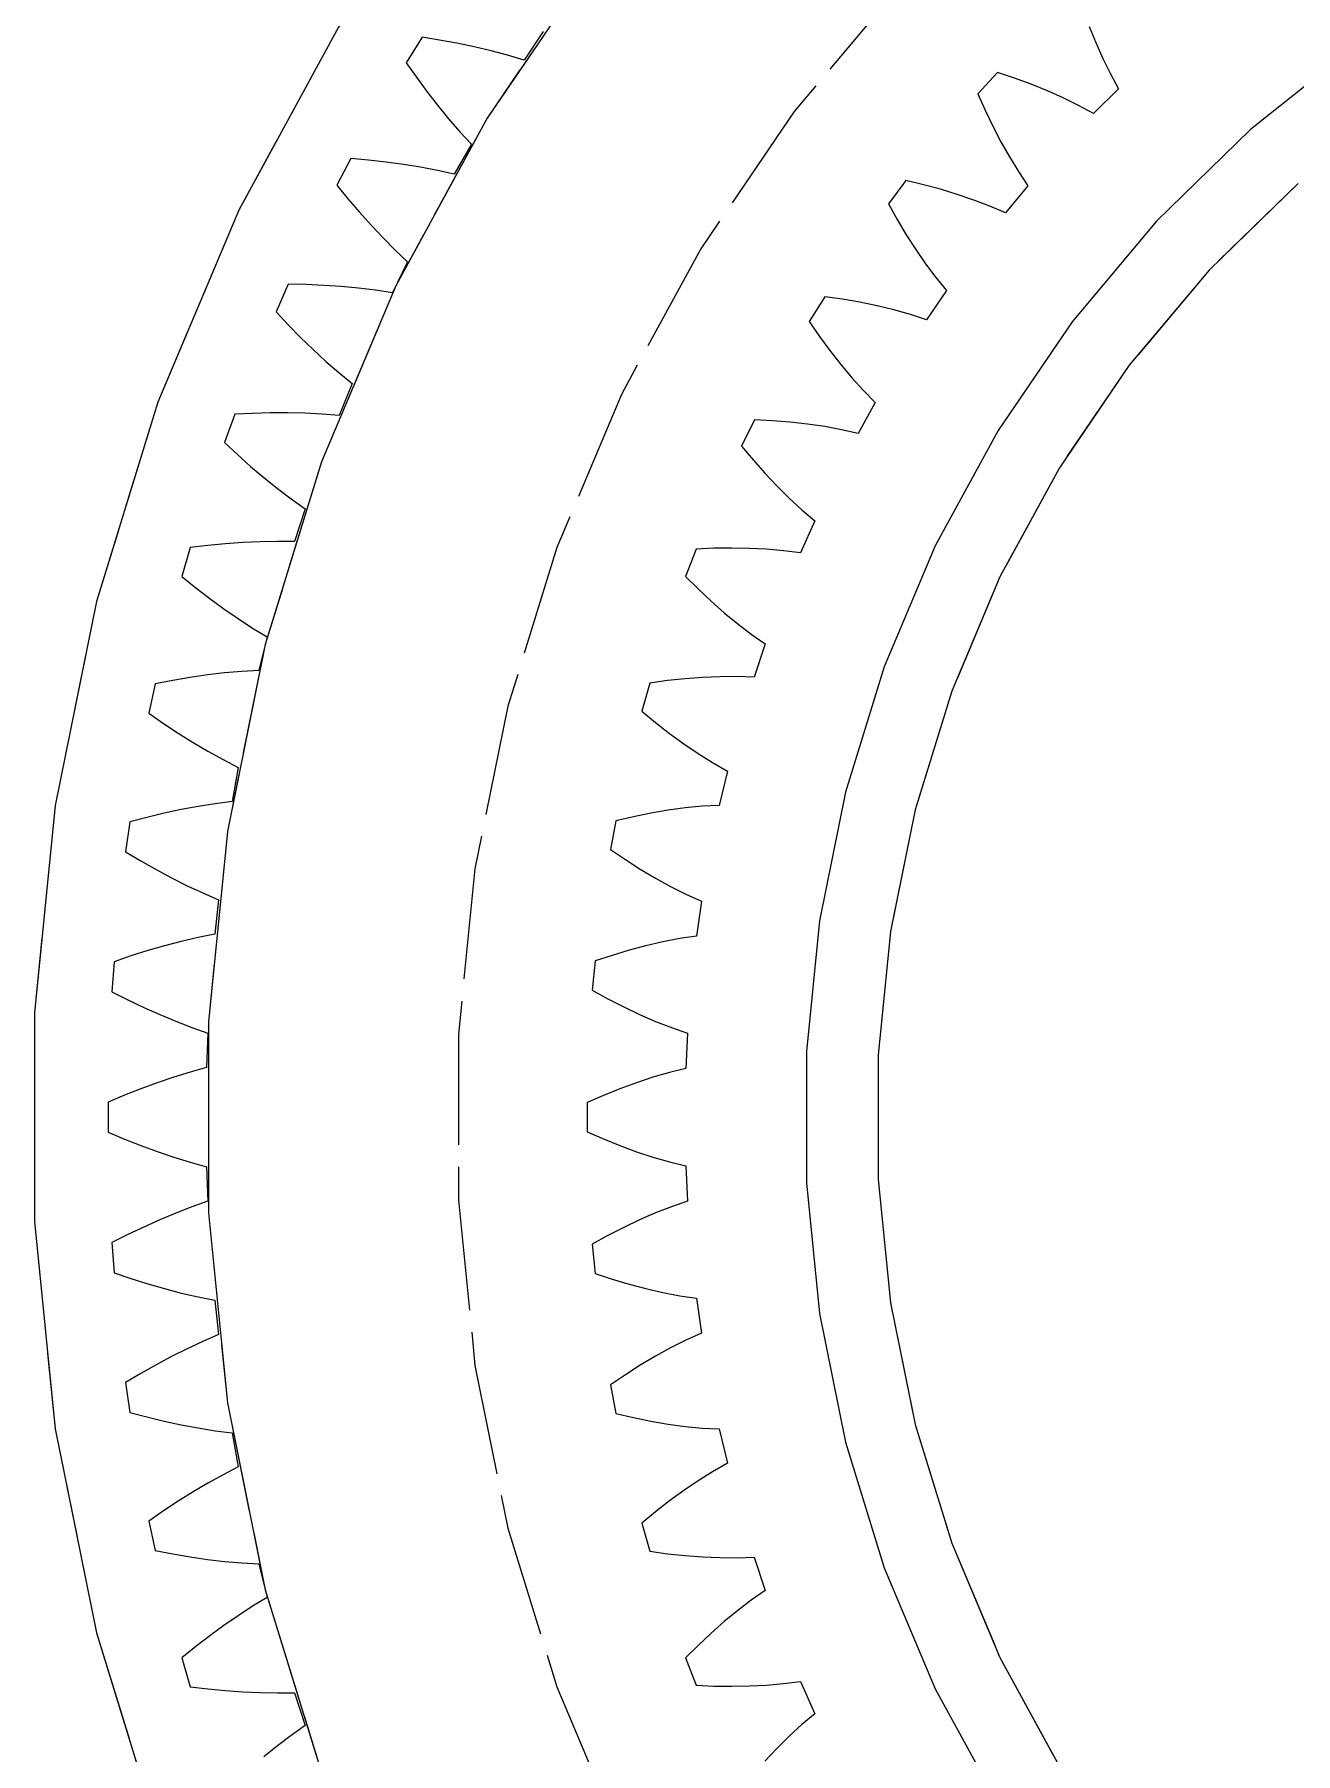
# Model space of a CAD drawing. Header units: millimetres. Extents: x -31 to 149, y -20 to 140.
# Drawn here: x -23.97 to -9.49, y 107.48 to 127.23 of the extents above; entities that cross this region are included whole.
import ezdxf

# ---------------------------------------------------------------- set-up
doc = ezdxf.new("R2010")
doc.units = ezdxf.units.MM
doc.linetypes.add('DASHED', pattern=[1.524, 1.27, -0.254])
doc.layers.add('HIDDEN', color=8, linetype='DASHED')
doc.layers.add('VISIBLE', color=7, linetype='CONTINUOUS')

msp = doc.modelspace()

# ---------------------------------------------------------------- linework, layer by layer
at = {"layer": 'HIDDEN'}
for points in [[(8.76818, 137.13351), (6.50017, 137.89552), (4.16756, 138.42793), (1.79352, 138.72543), (-0.59834, 138.78508), (-2.98425, 138.60628), (-5.3405, 138.19081), (-7.64368, 137.5428), (-9.87089, 136.66868), (-12, 135.57715), (-14.00985, 134.27905), (-15.88046, 132.78729), (-17.59324, 131.11669), (-19.13118, 129.28385), (-20.47898, 127.30699), (-21.62325, 125.20575), (-22.55262, 123.00102), (-23.25785, 120.71472), (-23.73194, 118.36955), (-23.97017, 115.98884), (-23.97017, 113.59624), (-23.73194, 111.21553), (-23.25785, 108.87036), (-22.55262, 106.58406)], [(8.76818, 137.13351), (6.50017, 137.89552), (4.16756, 138.42793), (1.79352, 138.72543), (-0.59834, 138.78508), (-2.98425, 138.60628), (-5.3405, 138.19081), (-7.64368, 137.5428), (-9.87089, 136.66868), (-12, 135.57715), (-14.00985, 134.27905), (-15.88046, 132.78729), (-17.59324, 131.11669), (-19.13118, 129.28385), (-20.47898, 127.30699), (-21.62325, 125.20575), (-22.55262, 123.00102), (-23.25785, 120.71472), (-23.73194, 118.36955), (-23.97017, 115.98884), (-23.97017, 113.59624), (-23.73194, 111.21553), (-23.25785, 108.87036), (-22.55262, 106.58406)], [(8.76818, 137.13351), (6.50017, 137.89552), (4.16756, 138.42793), (1.79352, 138.72543), (-0.59834, 138.78508), (-2.98425, 138.60628), (-5.3405, 138.19081), (-7.64368, 137.5428), (-9.87089, 136.66868), (-12, 135.57715), (-14.00985, 134.27905), (-15.88046, 132.78729), (-17.59324, 131.11669), (-19.13118, 129.28385), (-20.47898, 127.30699), (-21.62325, 125.20575), (-22.55262, 123.00102), (-23.25785, 120.71472), (-23.73194, 118.36955), (-23.97017, 115.98884), (-23.97017, 113.59624), (-23.73194, 111.21553), (-23.25785, 108.87036), (-22.55262, 106.58406)], [(8.0375, 135.27176), (5.95849, 135.97027), (3.82026, 136.45831), (1.64406, 136.73102), (-0.54848, 136.7857), (-2.73556, 136.6218), (-4.89546, 136.24095), (-7.00671, 135.64694), (-9.04832, 134.84567), (-11, 133.8451), (-12.84236, 132.65518), (-14.55709, 131.28773), (-16.12714, 129.75634), (-17.53692, 128.07624), (-18.7724, 126.26411), (-19.82132, 124.33798), (-20.67324, 122.31698), (-21.3197, 120.2212), (-21.75428, 118.07147), (-21.97265, 115.88915), (-21.97265, 113.69593), (-21.75428, 111.51361), (-21.3197, 109.36388), (-20.67324, 107.2681)], [(8.0375, 135.27176), (5.95849, 135.97027), (3.82026, 136.45831), (1.64406, 136.73102), (-0.54848, 136.7857), (-2.73556, 136.6218), (-4.89546, 136.24095), (-7.00671, 135.64694), (-9.04832, 134.84567), (-11, 133.8451), (-12.84236, 132.65518), (-14.55709, 131.28773), (-16.12714, 129.75634), (-17.53692, 128.07624), (-18.7724, 126.26411), (-19.82132, 124.33798), (-20.67324, 122.31698), (-21.3197, 120.2212), (-21.75428, 118.07147), (-21.97265, 115.88915), (-21.97265, 113.69593), (-21.75428, 111.51361), (-21.3197, 109.36388), (-20.67324, 107.2681)], [(8.0375, 135.27176), (5.95849, 135.97027), (3.82026, 136.45831), (1.64406, 136.73102), (-0.54848, 136.7857), (-2.73556, 136.6218), (-4.89546, 136.24095), (-7.00671, 135.64694), (-9.04832, 134.84567), (-11, 133.8451), (-12.84236, 132.65518), (-14.55709, 131.28773), (-16.12714, 129.75634), (-17.53692, 128.07624), (-18.7724, 126.26411), (-19.82132, 124.33798), (-20.67324, 122.31698), (-21.3197, 120.2212), (-21.75428, 118.07147), (-21.97265, 115.88915), (-21.97265, 113.69593), (-21.75428, 111.51361), (-21.3197, 109.36388), (-20.67324, 107.2681)], [(-7.86587, 132.22509), (-9.5625, 131.35528), (-11.1641, 130.32085), (-12.65474, 129.13211), (-14.01962, 127.80084), (-15.24516, 126.3403), (-16.31919, 124.76499), (-17.23103, 123.09057), (-17.97162, 121.33368), (-18.5336, 119.51178), (-18.91139, 117.64297), (-19.10123, 115.74584), (-19.10123, 113.83924), (-18.91139, 111.94211), (-18.5336, 110.07331), (-17.97162, 108.25141), (-17.23103, 106.49451)], [(-7.86587, 132.22509), (-9.5625, 131.35528), (-11.1641, 130.32085), (-12.65474, 129.13211), (-14.01962, 127.80084), (-15.24516, 126.3403), (-16.31919, 124.76499), (-17.23103, 123.09057), (-17.97162, 121.33368), (-18.5336, 119.51178), (-18.91139, 117.64297), (-19.10123, 115.74584), (-19.10123, 113.83924), (-18.91139, 111.94211), (-18.5336, 110.07331), (-17.97162, 108.25141), (-17.23103, 106.49451)], [(-19.51886, 127.19334), (-19.70227, 126.89982)], [(-19.51886, 127.19334), (-19.70227, 126.89982)], [(-19.31723, 127.16079), (-19.51886, 127.19334)], [(-19.31723, 127.16079), (-19.51886, 127.19334)], [(-19.11803, 127.12394), (-19.31723, 127.16079)], [(-19.11803, 127.12394), (-19.31723, 127.16079)], [(-18.12744, 127.25832), (-18.34873, 126.93025)], [(-18.12744, 127.25832), (-18.34873, 126.93025)], [(-11.86054, 127.31812), (-11.78452, 127.13166)], [(-11.86054, 127.31812), (-11.78452, 127.13166)], [(-18.9214, 127.08265), (-19.11803, 127.12394)], [(-18.9214, 127.08265), (-19.11803, 127.12394)], [(-18.72751, 127.03676), (-18.9214, 127.08265)], [(-18.72751, 127.03676), (-18.9214, 127.08265)], [(-18.53654, 126.98606), (-18.72751, 127.03676)], [(-18.53654, 126.98606), (-18.72751, 127.03676)], [(-18.34873, 126.93025), (-18.53654, 126.98606)], [(-18.34873, 126.93025), (-18.53654, 126.98606)], [(-11.78452, 127.13166), (-11.70321, 126.94986)], [(-11.78452, 127.13166), (-11.70321, 126.94986)], [(-11.70321, 126.94986), (-11.61629, 126.77312)], [(-11.70321, 126.94986), (-11.61629, 126.77312)], [(-19.70227, 126.89982), (-19.58463, 126.73286)], [(-19.70227, 126.89982), (-19.58463, 126.73286)], [(-12.91126, 126.79004), (-13.13762, 126.54174)], [(-12.91126, 126.79004), (-13.13762, 126.54174)], [(-12.71638, 126.72401), (-12.91126, 126.79004)], [(-12.71638, 126.72401), (-12.91126, 126.79004)], [(-11.61629, 126.77312), (-11.5233, 126.60201)], [(-11.61629, 126.77312), (-11.5233, 126.60201)], [(-19.58463, 126.73286), (-19.46418, 126.56998)], [(-19.58463, 126.73286), (-19.46418, 126.56998)], [(-19.46418, 126.56998), (-19.34088, 126.41135)], [(-19.46418, 126.56998), (-19.34088, 126.41135)], [(-13.13762, 126.54174), (-13.05389, 126.35378)], [(-13.13762, 126.54174), (-13.05389, 126.35378)], [(-12.52558, 126.65308), (-12.71638, 126.72401)], [(-12.52558, 126.65308), (-12.71638, 126.72401)], [(-12.33912, 126.57706), (-12.52558, 126.65308)], [(-12.33912, 126.57706), (-12.52558, 126.65308)], [(-12.15732, 126.49575), (-12.33912, 126.57706)], [(-12.15732, 126.49575), (-12.33912, 126.57706)], [(-11.5233, 126.60201), (-11.80947, 126.31584)], [(-11.5233, 126.60201), (-11.80947, 126.31584)], [(-19.34088, 126.41135), (-19.21463, 126.2572)], [(-19.34088, 126.41135), (-19.21463, 126.2572)], [(-13.05389, 126.35378), (-12.96565, 126.17034)], [(-13.05389, 126.35378), (-12.96565, 126.17034)], [(-11.98058, 126.40883), (-12.15732, 126.49575)], [(-11.98058, 126.40883), (-12.15732, 126.49575)], [(-11.80947, 126.31584), (-11.98058, 126.40883)], [(-11.80947, 126.31584), (-11.98058, 126.40883)], [(-19.21463, 126.2572), (-19.08534, 126.10779)], [(-19.21463, 126.2572), (-19.08534, 126.10779)], [(-12.96565, 126.17034), (-12.87276, 125.99169)], [(-12.96565, 126.17034), (-12.87276, 125.99169)], [(-18.95286, 125.96345), (-19.15072, 125.62074)], [(-18.95286, 125.96345), (-19.15072, 125.62074)], [(-19.08534, 126.10779), (-18.95286, 125.96345)], [(-19.08534, 126.10779), (-18.95286, 125.96345)], [(-12.87276, 125.99169), (-12.77503, 125.81816)], [(-12.87276, 125.99169), (-12.77503, 125.81816)], [(-20.33635, 125.80157), (-20.49884, 125.49597)], [(-20.33635, 125.80157), (-20.49884, 125.49597)], [(-20.13294, 125.78316), (-20.33635, 125.80157)], [(-20.13294, 125.78316), (-20.33635, 125.80157)], [(-19.93165, 125.7603), (-20.13294, 125.78316)], [(-19.93165, 125.7603), (-20.13294, 125.78316)], [(-19.73263, 125.73283), (-19.93165, 125.7603)], [(-19.73263, 125.73283), (-19.93165, 125.7603)], [(-12.77503, 125.81816), (-12.67217, 125.6502)], [(-12.77503, 125.81816), (-12.67217, 125.6502)], [(-19.536, 125.70057), (-19.73263, 125.73283)], [(-19.536, 125.70057), (-19.73263, 125.73283)], [(-19.34196, 125.66331), (-19.536, 125.70057)], [(-19.34196, 125.66331), (-19.536, 125.70057)], [(-19.15072, 125.62074), (-19.34196, 125.66331)], [(-19.15072, 125.62074), (-19.34196, 125.66331)], [(-12.67217, 125.6502), (-12.56378, 125.4884)], [(-12.67217, 125.6502), (-12.56378, 125.4884)], [(-20.49884, 125.49597), (-20.36983, 125.33762)], [(-20.49884, 125.49597), (-20.36983, 125.33762)], [(-9.46211, 125.51441), (-10.48264, 124.51901), (-11.39899, 123.42694), (-12.20206, 122.24906), (-12.88385, 120.99708), (-13.4376, 119.68343), (-13.85781, 118.32117), (-14.14028, 116.92384), (-14.28222, 115.50534), (-14.28222, 114.07974), (-14.14028, 112.66124), (-13.85781, 111.26391), (-13.4376, 109.90165), (-12.88385, 108.588), (-12.20206, 107.33602)], [(-13.96318, 125.54755), (-14.16565, 125.27943)], [(-13.96318, 125.54755), (-14.16565, 125.27943)], [(-13.76303, 125.4998), (-13.96318, 125.54755)], [(-13.76303, 125.4998), (-13.96318, 125.54755)], [(-13.5665, 125.44677), (-13.76303, 125.4998)], [(-13.5665, 125.44677), (-13.76303, 125.4998)], [(-13.37382, 125.38828), (-13.5665, 125.44677)], [(-13.37382, 125.38828), (-13.5665, 125.44677)], [(-13.18529, 125.32409), (-13.37382, 125.38828)], [(-13.18529, 125.32409), (-13.37382, 125.38828)], [(-12.56378, 125.4884), (-12.82233, 125.17704)], [(-12.56378, 125.4884), (-12.82233, 125.17704)], [(-20.36983, 125.33762), (-20.23832, 125.18354)], [(-20.36983, 125.33762), (-20.23832, 125.18354)], [(-20.23832, 125.18354), (-20.10425, 125.0339)], [(-20.23832, 125.18354), (-20.10425, 125.0339)], [(-14.16565, 125.27943), (-14.06495, 125.1)], [(-14.16565, 125.27943), (-14.06495, 125.1)], [(-13.00129, 125.25385), (-13.18529, 125.32409)], [(-13.00129, 125.25385), (-13.18529, 125.32409)], [(-12.82233, 125.17704), (-13.00129, 125.25385)], [(-12.82233, 125.17704), (-13.00129, 125.25385)], [(-20.10425, 125.0339), (-19.96756, 124.88893)], [(-20.10425, 125.0339), (-19.96756, 124.88893)], [(-14.06495, 125.1), (-13.96016, 124.92548)], [(-14.06495, 125.1), (-13.96016, 124.92548)], [(-19.96756, 124.88893), (-19.82816, 124.7489)], [(-19.96756, 124.88893), (-19.82816, 124.7489)], [(-13.96016, 124.92548), (-13.85118, 124.75617)], [(-13.96016, 124.92548), (-13.85118, 124.75617)], [(-19.68593, 124.61416), (-19.85941, 124.25848)], [(-19.68593, 124.61416), (-19.85941, 124.25848)], [(-19.82816, 124.7489), (-19.68593, 124.61416)], [(-19.82816, 124.7489), (-19.68593, 124.61416)], [(-13.85118, 124.75617), (-13.73785, 124.5924)], [(-13.85118, 124.75617), (-13.73785, 124.5924)], [(-13.73785, 124.5924), (-13.61993, 124.43464)], [(-13.73785, 124.5924), (-13.61993, 124.43464)], [(-13.61993, 124.43464), (-13.49708, 124.28353)], [(-13.61993, 124.43464), (-13.49708, 124.28353)], [(-21.05476, 124.35616), (-21.19554, 124.03997)], [(-21.05476, 124.35616), (-21.19554, 124.03997)], [(-20.85056, 124.35199), (-21.05476, 124.35616)], [(-20.85056, 124.35199), (-21.05476, 124.35616)], [(-20.64817, 124.34322), (-20.85056, 124.35199)], [(-20.64817, 124.34322), (-20.85056, 124.35199)], [(-20.44772, 124.3297), (-20.64817, 124.34322)], [(-20.44772, 124.3297), (-20.64817, 124.34322)], [(-20.24932, 124.31124), (-20.44772, 124.3297)], [(-20.24932, 124.31124), (-20.44772, 124.3297)], [(-20.05315, 124.2876), (-20.24932, 124.31124)], [(-20.05315, 124.2876), (-20.24932, 124.31124)], [(-19.85941, 124.25848), (-20.05315, 124.2876)], [(-19.85941, 124.25848), (-20.05315, 124.2876)], [(-14.89596, 124.21332), (-15.07283, 123.92766)], [(-14.89596, 124.21332), (-15.07283, 123.92766)], [(-14.69226, 124.18423), (-14.89596, 124.21332)], [(-14.69226, 124.18423), (-14.89596, 124.21332)], [(-14.49168, 124.14956), (-14.69226, 124.18423)], [(-14.49168, 124.14956), (-14.69226, 124.18423)], [(-13.49708, 124.28353), (-13.72579, 123.94965)], [(-13.49708, 124.28353), (-13.72579, 123.94965)], [(-21.19554, 124.03997), (-21.0558, 123.89101)], [(-21.19554, 124.03997), (-21.0558, 123.89101)], [(-14.29443, 124.1091), (-14.49168, 124.14956)], [(-14.29443, 124.1091), (-14.49168, 124.14956)], [(-14.10078, 124.06258), (-14.29443, 124.1091)], [(-14.10078, 124.06258), (-14.29443, 124.1091)], [(-13.91108, 124.00962), (-14.10078, 124.06258)], [(-13.91108, 124.00962), (-14.10078, 124.06258)], [(-13.72579, 123.94965), (-13.91108, 124.00962)], [(-13.72579, 123.94965), (-13.91108, 124.00962)], [(-21.0558, 123.89101), (-20.91386, 123.74647)], [(-21.0558, 123.89101), (-20.91386, 123.74647)], [(-15.07283, 123.92766), (-14.956, 123.75828)], [(-15.07283, 123.92766), (-14.956, 123.75828)], [(-20.91386, 123.74647), (-20.76968, 123.60655)], [(-20.91386, 123.74647), (-20.76968, 123.60655)], [(-20.76968, 123.60655), (-20.62321, 123.47147)], [(-20.76968, 123.60655), (-20.62321, 123.47147)], [(-14.956, 123.75828), (-14.83555, 123.59418)], [(-14.956, 123.75828), (-14.83555, 123.59418)], [(-14.83555, 123.59418), (-14.71142, 123.43564)], [(-14.83555, 123.59418), (-14.71142, 123.43564)], [(-20.62321, 123.47147), (-20.47438, 123.3415)], [(-20.62321, 123.47147), (-20.47438, 123.3415)], [(-14.71142, 123.43564), (-14.58346, 123.28303)], [(-14.71142, 123.43564), (-14.58346, 123.28303)], [(-20.47438, 123.3415), (-20.3231, 123.21701)], [(-20.47438, 123.3415), (-20.3231, 123.21701)], [(-20.3231, 123.21701), (-20.47134, 122.8501)], [(-20.3231, 123.21701), (-20.47134, 122.8501)], [(-14.58346, 123.28303), (-14.45149, 123.13682)], [(-14.58346, 123.28303), (-14.45149, 123.13682)], [(-14.31522, 122.99769), (-14.51215, 122.64413)], [(-14.31522, 122.99769), (-14.51215, 122.64413)], [(-14.45149, 123.13682), (-14.31522, 122.99769)], [(-14.45149, 123.13682), (-14.31522, 122.99769)], [(-21.67059, 122.86416), (-21.78897, 122.53891)], [(-21.67059, 122.86416), (-21.78897, 122.53891)], [(-21.4666, 122.87424), (-21.67059, 122.86416)], [(-21.4666, 122.87424), (-21.67059, 122.86416)], [(-21.2641, 122.87961), (-21.4666, 122.87424)], [(-21.2641, 122.87961), (-21.4666, 122.87424)], [(-21.06318, 122.8801), (-21.2641, 122.87961)], [(-21.06318, 122.8801), (-21.2641, 122.87961)], [(-20.86399, 122.87553), (-21.06318, 122.8801)], [(-20.86399, 122.87553), (-21.06318, 122.8801)], [(-20.66665, 122.86564), (-20.86399, 122.87553)], [(-20.66665, 122.86564), (-20.86399, 122.87553)], [(-20.47134, 122.8501), (-20.66665, 122.86564)], [(-20.47134, 122.8501), (-20.66665, 122.86564)], [(-15.70166, 122.7987), (-15.85142, 122.49794)], [(-15.70166, 122.7987), (-15.85142, 122.49794)], [(-15.49615, 122.78853), (-15.70166, 122.7987)], [(-15.49615, 122.78853), (-15.70166, 122.7987)], [(-15.29322, 122.77252), (-15.49615, 122.78853)], [(-15.29322, 122.77252), (-15.49615, 122.78853)], [(-15.09307, 122.75044), (-15.29322, 122.77252)], [(-15.09307, 122.75044), (-15.29322, 122.77252)], [(-14.89596, 122.72198), (-15.09307, 122.75044)], [(-14.89596, 122.72198), (-15.09307, 122.75044)], [(-14.70218, 122.68675), (-14.89596, 122.72198)], [(-14.70218, 122.68675), (-14.89596, 122.72198)], [(-14.51215, 122.64413), (-14.70218, 122.68675)], [(-14.51215, 122.64413), (-14.70218, 122.68675)], [(-21.78897, 122.53891), (-21.63919, 122.40007)], [(-21.78897, 122.53891), (-21.63919, 122.40007)], [(-21.63919, 122.40007), (-21.48751, 122.26579)], [(-21.63919, 122.40007), (-21.48751, 122.26579)], [(-15.85142, 122.49794), (-15.71945, 122.34007)], [(-15.85142, 122.49794), (-15.71945, 122.34007)], [(-21.48751, 122.26579), (-21.33392, 122.13626)], [(-21.48751, 122.26579), (-21.33392, 122.13626)], [(-15.71945, 122.34007), (-15.58438, 122.18778)], [(-15.71945, 122.34007), (-15.58438, 122.18778)], [(-21.33392, 122.13626), (-21.17839, 122.01172)], [(-21.33392, 122.13626), (-21.17839, 122.01172)], [(-21.17839, 122.01172), (-21.02086, 121.89246)], [(-21.17839, 122.01172), (-21.02086, 121.89246)], [(-15.58438, 122.18778), (-15.44615, 122.04137)], [(-15.58438, 122.18778), (-15.44615, 122.04137)], [(-15.44615, 122.04137), (-15.30465, 121.90121)], [(-15.44615, 122.04137), (-15.30465, 121.90121)], [(-21.02086, 121.89246), (-20.86125, 121.77882)], [(-21.02086, 121.89246), (-20.86125, 121.77882)], [(-15.30465, 121.90121), (-15.15976, 121.76781)], [(-15.30465, 121.90121), (-15.15976, 121.76781)], [(-20.86125, 121.77882), (-20.98354, 121.40246)], [(-20.86125, 121.77882), (-20.98354, 121.40246)], [(-15.01123, 121.64185), (-15.1747, 121.27162)], [(-15.01123, 121.64185), (-15.1747, 121.27162)], [(-15.15976, 121.76781), (-15.01123, 121.64185)], [(-15.15976, 121.76781), (-15.01123, 121.64185)], [(-22.18085, 121.33283), (-22.27626, 121.00012)], [(-22.18085, 121.33283), (-22.27626, 121.00012)], [(-21.97806, 121.35712), (-22.18085, 121.33283)], [(-21.97806, 121.35712), (-22.18085, 121.33283)], [(-21.77642, 121.3766), (-21.97806, 121.35712)], [(-21.77642, 121.3766), (-21.97806, 121.35712)], [(-21.57604, 121.39111), (-21.77642, 121.3766)], [(-21.57604, 121.39111), (-21.77642, 121.3766)], [(-21.377, 121.40044), (-21.57604, 121.39111)], [(-21.377, 121.40044), (-21.57604, 121.39111)], [(-21.17945, 121.40434), (-21.377, 121.40044)], [(-21.17945, 121.40434), (-21.377, 121.40044)], [(-20.98354, 121.40246), (-21.17945, 121.40434)], [(-20.98354, 121.40246), (-21.17945, 121.40434)], [(-16.37339, 121.31578), (-16.49476, 121.00249)], [(-16.37339, 121.31578), (-16.49476, 121.00249)], [(-16.16782, 121.32462), (-16.37339, 121.31578)], [(-16.16782, 121.32462), (-16.37339, 121.31578)], [(-15.96428, 121.3274), (-16.16782, 121.32462)], [(-15.96428, 121.3274), (-16.16782, 121.32462)], [(-15.76295, 121.32388), (-15.96428, 121.3274)], [(-15.76295, 121.32388), (-15.96428, 121.3274)], [(-15.56405, 121.31373), (-15.76295, 121.32388)], [(-15.56405, 121.31373), (-15.76295, 121.32388)], [(-15.36785, 121.29653), (-15.56405, 121.31373)], [(-15.36785, 121.29653), (-15.56405, 121.31373)], [(-15.1747, 121.27162), (-15.36785, 121.29653)], [(-15.1747, 121.27162), (-15.36785, 121.29653)], [(-22.27626, 121.00012), (-22.11715, 120.87206)], [(-22.27626, 121.00012), (-22.11715, 120.87206)], [(-22.11715, 120.87206), (-21.95648, 120.74869)], [(-22.11715, 120.87206), (-21.95648, 120.74869)], [(-16.49476, 121.00249), (-16.3488, 120.85746)], [(-16.49476, 121.00249), (-16.3488, 120.85746)], [(-16.3488, 120.85746), (-16.20025, 120.71829)], [(-16.3488, 120.85746), (-16.20025, 120.71829)], [(-21.95648, 120.74869), (-21.79422, 120.63019)], [(-21.95648, 120.74869), (-21.79422, 120.63019)], [(-21.79422, 120.63019), (-21.63038, 120.51681)], [(-21.79422, 120.63019), (-21.63038, 120.51681)], [(-16.20025, 120.71829), (-16.04909, 120.58526)], [(-16.20025, 120.71829), (-16.04909, 120.58526)], [(-21.63038, 120.51681), (-21.46491, 120.40882)], [(-21.63038, 120.51681), (-21.46491, 120.40882)], [(-16.04909, 120.58526), (-15.89527, 120.45876)], [(-16.04909, 120.58526), (-15.89527, 120.45876)], [(-15.89527, 120.45876), (-15.73869, 120.33929)], [(-15.89527, 120.45876), (-15.73869, 120.33929)], [(-21.46491, 120.40882), (-21.29777, 120.30659)], [(-21.46491, 120.40882), (-21.29777, 120.30659)], [(-21.29777, 120.30659), (-21.39351, 119.92262)], [(-21.29777, 120.30659), (-21.39351, 119.92262)], [(-15.73869, 120.33929), (-15.57917, 120.22757)], [(-15.73869, 120.33929), (-15.57917, 120.22757)], [(-15.57917, 120.22757), (-15.70778, 119.84384)], [(-15.57917, 120.22757), (-15.70778, 119.84384)], [(-22.18266, 119.84152), (-22.38245, 119.80801)], [(-22.18266, 119.84152), (-22.38245, 119.80801)], [(-21.98377, 119.86997), (-22.18266, 119.84152)], [(-21.98377, 119.86997), (-22.18266, 119.84152)], [(-21.78587, 119.89316), (-21.98377, 119.86997)], [(-21.78587, 119.89316), (-21.98377, 119.86997)], [(-21.58908, 119.91083), (-21.78587, 119.89316)], [(-21.58908, 119.91083), (-21.78587, 119.89316)], [(-21.39351, 119.92262), (-21.58908, 119.91083)], [(-21.39351, 119.92262), (-21.58908, 119.91083)], [(-16.29834, 119.84159), (-16.49914, 119.82652)], [(-16.29834, 119.84159), (-16.49914, 119.82652)], [(-16.09936, 119.84984), (-16.29834, 119.84159)], [(-16.09936, 119.84984), (-16.29834, 119.84159)], [(-15.90241, 119.85081), (-16.09936, 119.84984)], [(-15.90241, 119.85081), (-16.09936, 119.84984)], [(-15.70778, 119.84384), (-15.90241, 119.85081)], [(-15.70778, 119.84384), (-15.90241, 119.85081)], [(-22.58305, 119.76964), (-22.65501, 119.43109)], [(-22.58305, 119.76964), (-22.65501, 119.43109)], [(-22.38245, 119.80801), (-22.58305, 119.76964)], [(-22.38245, 119.80801), (-22.58305, 119.76964)], [(-16.90543, 119.77721), (-16.99738, 119.45405)], [(-16.90543, 119.77721), (-16.99738, 119.45405)], [(-16.70155, 119.80498), (-16.90543, 119.77721)], [(-16.70155, 119.80498), (-16.90543, 119.77721)], [(-16.49914, 119.82652), (-16.70155, 119.80498)], [(-16.49914, 119.82652), (-16.70155, 119.80498)], [(-16.99738, 119.45405), (-16.83865, 119.32312)], [(-16.99738, 119.45405), (-16.83865, 119.32312)], [(-22.65501, 119.43109), (-22.48736, 119.31444)], [(-22.65501, 119.43109), (-22.48736, 119.31444)], [(-22.48736, 119.31444), (-22.31847, 119.20257)], [(-22.48736, 119.31444), (-22.31847, 119.20257)], [(-16.83865, 119.32312), (-16.6779, 119.19824)], [(-16.83865, 119.32312), (-16.6779, 119.19824)], [(-22.31847, 119.20257), (-22.14835, 119.09568)], [(-22.31847, 119.20257), (-22.14835, 119.09568)], [(-22.14835, 119.09568), (-21.977, 118.994)], [(-22.14835, 119.09568), (-21.977, 118.994)], [(-16.6779, 119.19824), (-16.51511, 119.07972)], [(-16.6779, 119.19824), (-16.51511, 119.07972)], [(-16.51511, 119.07972), (-16.35028, 118.96795)], [(-16.51511, 119.07972), (-16.35028, 118.96795)], [(-21.977, 118.994), (-21.8044, 118.89782)], [(-21.977, 118.994), (-21.8044, 118.89782)], [(-21.8044, 118.89782), (-21.63054, 118.8075)], [(-21.8044, 118.89782), (-21.63054, 118.8075)], [(-16.35028, 118.96795), (-16.18334, 118.86345)], [(-16.35028, 118.96795), (-16.18334, 118.86345)], [(-16.18334, 118.86345), (-16.01419, 118.76692)], [(-16.18334, 118.86345), (-16.01419, 118.76692)], [(-21.63054, 118.8075), (-21.69925, 118.41779)], [(-21.63054, 118.8075), (-21.69925, 118.41779)], [(-16.01419, 118.76692), (-16.10685, 118.37296)], [(-16.01419, 118.76692), (-16.10685, 118.37296)], [(-22.48082, 118.28183), (-22.67779, 118.23448)], [(-22.48082, 118.28183), (-22.67779, 118.23448)], [(-22.2844, 118.32409), (-22.48082, 118.28183)], [(-22.2844, 118.32409), (-22.48082, 118.28183)], [(-22.08861, 118.36103), (-22.2844, 118.32409)], [(-22.08861, 118.36103), (-22.2844, 118.32409)], [(-21.89352, 118.39238), (-22.08861, 118.36103)], [(-21.89352, 118.39238), (-22.08861, 118.36103)], [(-21.69925, 118.41779), (-21.89352, 118.39238)], [(-21.69925, 118.41779), (-21.89352, 118.39238)], [(-16.89323, 118.2827), (-17.0928, 118.24257)], [(-16.89323, 118.2827), (-17.0928, 118.24257)], [(-16.69468, 118.31623), (-16.89323, 118.2827)], [(-16.69468, 118.31623), (-16.89323, 118.2827)], [(-16.49731, 118.34281), (-16.69468, 118.31623)], [(-16.49731, 118.34281), (-16.69468, 118.31623)], [(-16.30129, 118.36195), (-16.49731, 118.34281)], [(-16.30129, 118.36195), (-16.49731, 118.34281)], [(-16.10685, 118.37296), (-16.30129, 118.36195)], [(-16.10685, 118.37296), (-16.30129, 118.36195)], [(-22.87522, 118.1822), (-22.92339, 117.83946)], [(-22.87522, 118.1822), (-22.92339, 117.83946)], [(-22.67779, 118.23448), (-22.87522, 118.1822)], [(-22.67779, 118.23448), (-22.87522, 118.1822)], [(-17.29325, 118.19611), (-17.35498, 117.86585)], [(-17.29325, 118.19611), (-17.35498, 117.86585)], [(-17.0928, 118.24257), (-17.29325, 118.19611)], [(-17.0928, 118.24257), (-17.29325, 118.19611)], [(-17.35498, 117.86585), (-17.18485, 117.75011)], [(-17.35498, 117.86585), (-17.18485, 117.75011)], [(-22.92339, 117.83946), (-22.74801, 117.73478)], [(-22.92339, 117.83946), (-22.74801, 117.73478)], [(-22.74801, 117.73478), (-22.57173, 117.63497)], [(-22.74801, 117.73478), (-22.57173, 117.63497)], [(-17.18485, 117.75011), (-17.01326, 117.6406)], [(-17.18485, 117.75011), (-17.01326, 117.6406)], [(-22.57173, 117.63497), (-22.39457, 117.54021)], [(-22.57173, 117.63497), (-22.39457, 117.54021)], [(-22.39457, 117.54021), (-22.21654, 117.45073)], [(-22.39457, 117.54021), (-22.21654, 117.45073)], [(-17.01326, 117.6406), (-16.84023, 117.53761)], [(-17.01326, 117.6406), (-16.84023, 117.53761)], [(-16.84023, 117.53761), (-16.66579, 117.44153)], [(-16.84023, 117.53761), (-16.66579, 117.44153)], [(-22.21654, 117.45073), (-22.03765, 117.36682)], [(-22.21654, 117.45073), (-22.03765, 117.36682)], [(-22.03765, 117.36682), (-21.85791, 117.28885)], [(-22.03765, 117.36682), (-21.85791, 117.28885)], [(-21.85791, 117.28885), (-21.89928, 116.89529)], [(-21.85791, 117.28885), (-21.89928, 116.89529)], [(-16.66579, 117.44153), (-16.48992, 117.35287)], [(-16.66579, 117.44153), (-16.48992, 117.35287)], [(-16.48992, 117.35287), (-16.31259, 117.27236)], [(-16.48992, 117.35287), (-16.31259, 117.27236)], [(-16.31259, 117.27236), (-16.3685, 116.87153)], [(-16.31259, 117.27236), (-16.3685, 116.87153)], [(-21.89928, 116.89529), (-22.0913, 116.8564)], [(-21.89928, 116.89529), (-22.0913, 116.8564)], [(-16.3685, 116.87153), (-16.56109, 116.84263)], [(-16.3685, 116.87153), (-16.56109, 116.84263)], [(-22.66946, 116.70515), (-22.86264, 116.64417)], [(-22.66946, 116.70515), (-22.86264, 116.64417)], [(-22.47647, 116.76101), (-22.66946, 116.70515)], [(-22.47647, 116.76101), (-22.66946, 116.70515)], [(-22.28372, 116.81151), (-22.47647, 116.76101)], [(-22.28372, 116.81151), (-22.47647, 116.76101)], [(-22.0913, 116.8564), (-22.28372, 116.81151)], [(-22.0913, 116.8564), (-22.28372, 116.81151)], [(-17.1432, 116.7091), (-17.33821, 116.65073)], [(-17.1432, 116.7091), (-17.33821, 116.65073)], [(-16.94859, 116.76081), (-17.1432, 116.7091)], [(-16.94859, 116.76081), (-17.1432, 116.7091)], [(-16.75451, 116.80548), (-16.94859, 116.76081)], [(-16.75451, 116.80548), (-16.94859, 116.76081)], [(-16.56109, 116.84263), (-16.75451, 116.80548)], [(-16.56109, 116.84263), (-16.75451, 116.80548)], [(-23.05595, 116.57825), (-23.08009, 116.23298)], [(-23.05595, 116.57825), (-23.08009, 116.23298)], [(-22.86264, 116.64417), (-23.05595, 116.57825)], [(-22.86264, 116.64417), (-23.05595, 116.57825)], [(-17.53352, 116.58597), (-17.56452, 116.25142)], [(-17.53352, 116.58597), (-17.56452, 116.25142)], [(-17.33821, 116.65073), (-17.53352, 116.58597)], [(-17.33821, 116.65073), (-17.53352, 116.58597)], [(-23.08009, 116.23298), (-22.89784, 116.1408)], [(-23.08009, 116.23298), (-22.89784, 116.1408)], [(-22.89784, 116.1408), (-22.71503, 116.05352)], [(-22.89784, 116.1408), (-22.71503, 116.05352)], [(-17.56452, 116.25142), (-17.38444, 116.15188)], [(-17.56452, 116.25142), (-17.38444, 116.15188)], [(-17.38444, 116.15188), (-17.20347, 116.05867)], [(-17.38444, 116.15188), (-17.20347, 116.05867)], [(-22.71503, 116.05352), (-22.53168, 115.97135)], [(-22.71503, 116.05352), (-22.53168, 115.97135)], [(-22.53168, 115.97135), (-22.34785, 115.89451)], [(-22.53168, 115.97135), (-22.34785, 115.89451)], [(-22.34785, 115.89451), (-22.16354, 115.82328)], [(-22.34785, 115.89451), (-22.16354, 115.82328)], [(-17.20347, 116.05867), (-17.02168, 115.97208)], [(-17.20347, 116.05867), (-17.02168, 115.97208)], [(-17.02168, 115.97208), (-16.83911, 115.8925)], [(-17.02168, 115.97208), (-16.83911, 115.8925)], [(-16.83911, 115.8925), (-16.65581, 115.82045)], [(-16.83911, 115.8925), (-16.65581, 115.82045)], [(-22.16354, 115.82328), (-21.9788, 115.75804)], [(-22.16354, 115.82328), (-21.9788, 115.75804)], [(-21.9788, 115.75804), (-21.99261, 115.36255)], [(-21.9788, 115.75804), (-21.99261, 115.36255)], [(-16.65581, 115.82045), (-16.47181, 115.75665)], [(-16.65581, 115.82045), (-16.47181, 115.75665)], [(-16.47181, 115.75665), (-16.4905, 115.35237)], [(-16.47181, 115.75665), (-16.4905, 115.35237)], [(-22.18146, 115.31036), (-22.37028, 115.25216)], [(-22.18146, 115.31036), (-22.37028, 115.25216)], [(-21.99261, 115.36255), (-22.18146, 115.31036)], [(-21.99261, 115.36255), (-22.18146, 115.31036)], [(-16.6796, 115.30582), (-16.86877, 115.25099)], [(-16.6796, 115.30582), (-16.86877, 115.25099)], [(-16.4905, 115.35237), (-16.6796, 115.30582)], [(-16.4905, 115.35237), (-16.6796, 115.30582)], [(-22.74766, 115.11915), (-22.93611, 115.04484)], [(-22.74766, 115.11915), (-22.93611, 115.04484)], [(-22.55903, 115.18833), (-22.74766, 115.11915)], [(-22.55903, 115.18833), (-22.74766, 115.11915)], [(-22.37028, 115.25216), (-22.55903, 115.18833)], [(-22.37028, 115.25216), (-22.55903, 115.18833)], [(-17.24691, 115.11915), (-17.4357, 115.04303)], [(-17.24691, 115.11915), (-17.4357, 115.04303)], [(-17.0579, 115.18859), (-17.24691, 115.11915)], [(-17.0579, 115.18859), (-17.24691, 115.11915)], [(-16.86877, 115.25099), (-17.0579, 115.18859)], [(-16.86877, 115.25099), (-17.0579, 115.18859)], [(-22.93611, 115.04484), (-23.12435, 114.9656)], [(-22.93611, 115.04484), (-23.12435, 114.9656)], [(-23.12435, 114.9656), (-23.12435, 114.61948)], [(-23.12435, 114.9656), (-23.12435, 114.61948)], [(-17.4357, 115.04303), (-17.6242, 114.96053)], [(-17.4357, 115.04303), (-17.6242, 114.96053)], [(-17.6242, 114.96053), (-17.6242, 114.62455)], [(-17.6242, 114.96053), (-17.6242, 114.62455)], [(-23.12435, 114.61948), (-22.93611, 114.54024)], [(-23.12435, 114.61948), (-22.93611, 114.54024)], [(-22.93611, 114.54024), (-22.74766, 114.46593)], [(-22.93611, 114.54024), (-22.74766, 114.46593)], [(-17.6242, 114.62455), (-17.4357, 114.54205)], [(-17.6242, 114.62455), (-17.4357, 114.54205)], [(-17.4357, 114.54205), (-17.24691, 114.46593)], [(-17.4357, 114.54205), (-17.24691, 114.46593)], [(-22.74766, 114.46593), (-22.55903, 114.39675)], [(-22.74766, 114.46593), (-22.55903, 114.39675)], [(-22.55903, 114.39675), (-22.37028, 114.33292)], [(-22.55903, 114.39675), (-22.37028, 114.33292)], [(-22.37028, 114.33292), (-22.18146, 114.27472)], [(-22.37028, 114.33292), (-22.18146, 114.27472)], [(-17.24691, 114.46593), (-17.0579, 114.39649)], [(-17.24691, 114.46593), (-17.0579, 114.39649)], [(-17.0579, 114.39649), (-16.86877, 114.33409)], [(-17.0579, 114.39649), (-16.86877, 114.33409)], [(-16.86877, 114.33409), (-16.6796, 114.27926)], [(-16.86877, 114.33409), (-16.6796, 114.27926)], [(-22.18146, 114.27472), (-21.99261, 114.22253)], [(-22.18146, 114.27472), (-21.99261, 114.22253)], [(-21.99261, 114.22253), (-21.9788, 113.82704)], [(-21.99261, 114.22253), (-21.9788, 113.82704)], [(-16.6796, 114.27926), (-16.4905, 114.23271)], [(-16.6796, 114.27926), (-16.4905, 114.23271)], [(-16.4905, 114.23271), (-16.47181, 113.82843)], [(-16.4905, 114.23271), (-16.47181, 113.82843)], [(-22.16354, 113.7618), (-22.34785, 113.69057)], [(-22.16354, 113.7618), (-22.34785, 113.69057)], [(-21.9788, 113.82704), (-22.16354, 113.7618)], [(-21.9788, 113.82704), (-22.16354, 113.7618)], [(-16.65581, 113.76463), (-16.83911, 113.69258)], [(-16.65581, 113.76463), (-16.83911, 113.69258)], [(-16.47181, 113.82843), (-16.65581, 113.76463)], [(-16.47181, 113.82843), (-16.65581, 113.76463)], [(-22.71503, 113.53156), (-22.89784, 113.44429)], [(-22.71503, 113.53156), (-22.89784, 113.44429)], [(-22.53168, 113.61373), (-22.71503, 113.53156)], [(-22.53168, 113.61373), (-22.71503, 113.53156)], [(-22.34785, 113.69057), (-22.53168, 113.61373)], [(-22.34785, 113.69057), (-22.53168, 113.61373)], [(-17.20347, 113.52641), (-17.38444, 113.4332)], [(-17.20347, 113.52641), (-17.38444, 113.4332)], [(-17.02168, 113.613), (-17.20347, 113.52641)], [(-17.02168, 113.613), (-17.20347, 113.52641)], [(-16.83911, 113.69258), (-17.02168, 113.613)], [(-16.83911, 113.69258), (-17.02168, 113.613)], [(-22.89784, 113.44429), (-23.08009, 113.3521)], [(-22.89784, 113.44429), (-23.08009, 113.3521)], [(-23.08009, 113.3521), (-23.05595, 113.00683)], [(-23.08009, 113.3521), (-23.05595, 113.00683)], [(-17.38444, 113.4332), (-17.56452, 113.33366)], [(-17.38444, 113.4332), (-17.56452, 113.33366)], [(-17.56452, 113.33366), (-17.53352, 112.99911)], [(-17.56452, 113.33366), (-17.53352, 112.99911)], [(-23.05595, 113.00683), (-22.86264, 112.94091)], [(-23.05595, 113.00683), (-22.86264, 112.94091)], [(-22.86264, 112.94091), (-22.66946, 112.87993)], [(-22.86264, 112.94091), (-22.66946, 112.87993)], [(-17.53352, 112.99911), (-17.33821, 112.93435)], [(-17.53352, 112.99911), (-17.33821, 112.93435)], [(-17.33821, 112.93435), (-17.1432, 112.87598)], [(-17.33821, 112.93435), (-17.1432, 112.87598)], [(-22.66946, 112.87993), (-22.47647, 112.82408)], [(-22.66946, 112.87993), (-22.47647, 112.82408)], [(-22.47647, 112.82408), (-22.28372, 112.77357)], [(-22.47647, 112.82408), (-22.28372, 112.77357)], [(-22.28372, 112.77357), (-22.0913, 112.72868)], [(-22.28372, 112.77357), (-22.0913, 112.72868)], [(-22.0913, 112.72868), (-21.89928, 112.68979)], [(-22.0913, 112.72868), (-21.89928, 112.68979)], [(-17.1432, 112.87598), (-16.94859, 112.82427)], [(-17.1432, 112.87598), (-16.94859, 112.82427)], [(-16.94859, 112.82427), (-16.75451, 112.7796)], [(-16.94859, 112.82427), (-16.75451, 112.7796)], [(-16.75451, 112.7796), (-16.56109, 112.74245)], [(-16.75451, 112.7796), (-16.56109, 112.74245)], [(-16.56109, 112.74245), (-16.3685, 112.71355)], [(-16.56109, 112.74245), (-16.3685, 112.71355)], [(-21.89928, 112.68979), (-21.85791, 112.29623)], [(-21.89928, 112.68979), (-21.85791, 112.29623)], [(-16.3685, 112.71355), (-16.31259, 112.31272)], [(-16.3685, 112.71355), (-16.31259, 112.31272)], [(-22.21654, 112.13435), (-22.39457, 112.04487)], [(-22.21654, 112.13435), (-22.39457, 112.04487)], [(-22.03765, 112.21826), (-22.21654, 112.13435)], [(-22.03765, 112.21826), (-22.21654, 112.13435)], [(-21.85791, 112.29623), (-22.03765, 112.21826)], [(-21.85791, 112.29623), (-22.03765, 112.21826)], [(-16.66579, 112.14355), (-16.84023, 112.04747)], [(-16.66579, 112.14355), (-16.84023, 112.04747)], [(-16.48992, 112.23221), (-16.66579, 112.14355)], [(-16.48992, 112.23221), (-16.66579, 112.14355)], [(-16.31259, 112.31272), (-16.48992, 112.23221)], [(-16.31259, 112.31272), (-16.48992, 112.23221)], [(-22.57173, 111.95011), (-22.74801, 111.8503)], [(-22.57173, 111.95011), (-22.74801, 111.8503)], [(-22.39457, 112.04487), (-22.57173, 111.95011)], [(-22.39457, 112.04487), (-22.57173, 111.95011)], [(-17.01326, 111.94448), (-17.18485, 111.83497)], [(-17.01326, 111.94448), (-17.18485, 111.83497)], [(-16.84023, 112.04747), (-17.01326, 111.94448)], [(-16.84023, 112.04747), (-17.01326, 111.94448)], [(-22.74801, 111.8503), (-22.92339, 111.74563)], [(-22.74801, 111.8503), (-22.92339, 111.74563)], [(-22.92339, 111.74563), (-22.87522, 111.40288)], [(-22.92339, 111.74563), (-22.87522, 111.40288)], [(-17.18485, 111.83497), (-17.35498, 111.71923)], [(-17.18485, 111.83497), (-17.35498, 111.71923)], [(-17.35498, 111.71923), (-17.29325, 111.38897)], [(-17.35498, 111.71923), (-17.29325, 111.38897)], [(-22.87522, 111.40288), (-22.67779, 111.3506)], [(-22.87522, 111.40288), (-22.67779, 111.3506)], [(-22.67779, 111.3506), (-22.48082, 111.30325)], [(-22.67779, 111.3506), (-22.48082, 111.30325)], [(-17.29325, 111.38897), (-17.0928, 111.34251)], [(-17.29325, 111.38897), (-17.0928, 111.34251)], [(-17.0928, 111.34251), (-16.89323, 111.30238)], [(-17.0928, 111.34251), (-16.89323, 111.30238)], [(-22.48082, 111.30325), (-22.2844, 111.26099)], [(-22.48082, 111.30325), (-22.2844, 111.26099)], [(-22.2844, 111.26099), (-22.08861, 111.22405)], [(-22.2844, 111.26099), (-22.08861, 111.22405)], [(-22.08861, 111.22405), (-21.89352, 111.1927)], [(-22.08861, 111.22405), (-21.89352, 111.1927)], [(-21.89352, 111.1927), (-21.69925, 111.16729)], [(-21.89352, 111.1927), (-21.69925, 111.16729)], [(-21.69925, 111.16729), (-21.63054, 110.77758)], [(-21.69925, 111.16729), (-21.63054, 110.77758)], [(-16.89323, 111.30238), (-16.69468, 111.26885)], [(-16.89323, 111.30238), (-16.69468, 111.26885)], [(-16.69468, 111.26885), (-16.49731, 111.24227)], [(-16.69468, 111.26885), (-16.49731, 111.24227)], [(-16.49731, 111.24227), (-16.30129, 111.22313)], [(-16.49731, 111.24227), (-16.30129, 111.22313)], [(-16.30129, 111.22313), (-16.10685, 111.21212)], [(-16.30129, 111.22313), (-16.10685, 111.21212)], [(-16.10685, 111.21212), (-16.01419, 110.81816)], [(-16.10685, 111.21212), (-16.01419, 110.81816)], [(-21.63054, 110.77758), (-21.8044, 110.68726)], [(-21.63054, 110.77758), (-21.8044, 110.68726)], [(-16.01419, 110.81816), (-16.18334, 110.72163)], [(-16.01419, 110.81816), (-16.18334, 110.72163)], [(-21.977, 110.59108), (-22.14835, 110.4894)], [(-21.977, 110.59108), (-22.14835, 110.4894)], [(-21.8044, 110.68726), (-21.977, 110.59108)], [(-21.8044, 110.68726), (-21.977, 110.59108)], [(-16.35028, 110.61713), (-16.51511, 110.50536)], [(-16.35028, 110.61713), (-16.51511, 110.50536)], [(-16.18334, 110.72163), (-16.35028, 110.61713)], [(-16.18334, 110.72163), (-16.35028, 110.61713)], [(-22.31847, 110.38251), (-22.48736, 110.27064)], [(-22.31847, 110.38251), (-22.48736, 110.27064)], [(-22.14835, 110.4894), (-22.31847, 110.38251)], [(-22.14835, 110.4894), (-22.31847, 110.38251)], [(-16.6779, 110.38684), (-16.83865, 110.26196)], [(-16.6779, 110.38684), (-16.83865, 110.26196)], [(-16.51511, 110.50536), (-16.6779, 110.38684)], [(-16.51511, 110.50536), (-16.6779, 110.38684)], [(-22.48736, 110.27064), (-22.65501, 110.15399)], [(-22.48736, 110.27064), (-22.65501, 110.15399)], [(-16.83865, 110.26196), (-16.99738, 110.13103)], [(-16.83865, 110.26196), (-16.99738, 110.13103)], [(-22.65501, 110.15399), (-22.58305, 109.81544)], [(-22.65501, 110.15399), (-22.58305, 109.81544)], [(-16.99738, 110.13103), (-16.90543, 109.80787)], [(-16.99738, 110.13103), (-16.90543, 109.80787)], [(-22.58305, 109.81544), (-22.38245, 109.77707)], [(-22.58305, 109.81544), (-22.38245, 109.77707)], [(-22.38245, 109.77707), (-22.18266, 109.74357)], [(-22.38245, 109.77707), (-22.18266, 109.74357)], [(-16.90543, 109.80787), (-16.70155, 109.7801)], [(-16.90543, 109.80787), (-16.70155, 109.7801)], [(-16.70155, 109.7801), (-16.49914, 109.75856)], [(-16.70155, 109.7801), (-16.49914, 109.75856)], [(-22.18266, 109.74357), (-21.98377, 109.71511)], [(-22.18266, 109.74357), (-21.98377, 109.71511)], [(-21.98377, 109.71511), (-21.78587, 109.69192)], [(-21.98377, 109.71511), (-21.78587, 109.69192)], [(-21.78587, 109.69192), (-21.58908, 109.67425)], [(-21.78587, 109.69192), (-21.58908, 109.67425)], [(-21.58908, 109.67425), (-21.39351, 109.66246)], [(-21.58908, 109.67425), (-21.39351, 109.66246)], [(-21.39351, 109.66246), (-21.29777, 109.27849)], [(-21.39351, 109.66246), (-21.29777, 109.27849)], [(-16.49914, 109.75856), (-16.29834, 109.74349)], [(-16.49914, 109.75856), (-16.29834, 109.74349)], [(-16.29834, 109.74349), (-16.09936, 109.73524)], [(-16.29834, 109.74349), (-16.09936, 109.73524)], [(-16.09936, 109.73524), (-15.90241, 109.73427)], [(-16.09936, 109.73524), (-15.90241, 109.73427)], [(-15.90241, 109.73427), (-15.70778, 109.74124)], [(-15.90241, 109.73427), (-15.70778, 109.74124)], [(-15.70778, 109.74124), (-15.57917, 109.35751)], [(-15.70778, 109.74124), (-15.57917, 109.35751)], [(-21.46491, 109.17626), (-21.63038, 109.06827)], [(-21.46491, 109.17626), (-21.63038, 109.06827)], [(-21.29777, 109.27849), (-21.46491, 109.17626)], [(-21.29777, 109.27849), (-21.46491, 109.17626)], [(-15.73869, 109.24579), (-15.89527, 109.12633)], [(-15.73869, 109.24579), (-15.89527, 109.12633)], [(-15.57917, 109.35751), (-15.73869, 109.24579)], [(-15.57917, 109.35751), (-15.73869, 109.24579)], [(-21.63038, 109.06827), (-21.79422, 108.95489)], [(-21.63038, 109.06827), (-21.79422, 108.95489)], [(-16.04909, 108.99983), (-16.20025, 108.86679)], [(-16.04909, 108.99983), (-16.20025, 108.86679)], [(-15.89527, 109.12633), (-16.04909, 108.99983)], [(-15.89527, 109.12633), (-16.04909, 108.99983)], [(-21.95648, 108.83639), (-22.11715, 108.71302)], [(-21.95648, 108.83639), (-22.11715, 108.71302)], [(-21.79422, 108.95489), (-21.95648, 108.83639)], [(-21.79422, 108.95489), (-21.95648, 108.83639)], [(-16.20025, 108.86679), (-16.3488, 108.72762)], [(-16.20025, 108.86679), (-16.3488, 108.72762)], [(-22.11715, 108.71302), (-22.27626, 108.58496)], [(-22.11715, 108.71302), (-22.27626, 108.58496)], [(-22.27626, 108.58496), (-22.18085, 108.25225)], [(-22.27626, 108.58496), (-22.18085, 108.25225)], [(-16.3488, 108.72762), (-16.49476, 108.58259)], [(-16.3488, 108.72762), (-16.49476, 108.58259)], [(-16.49476, 108.58259), (-16.37339, 108.2693)], [(-16.49476, 108.58259), (-16.37339, 108.2693)], [(-22.18085, 108.25225), (-21.97806, 108.22796)], [(-22.18085, 108.25225), (-21.97806, 108.22796)], [(-21.97806, 108.22796), (-21.77642, 108.20848)], [(-21.97806, 108.22796), (-21.77642, 108.20848)], [(-21.77642, 108.20848), (-21.57604, 108.19397)], [(-21.77642, 108.20848), (-21.57604, 108.19397)], [(-21.57604, 108.19397), (-21.377, 108.18464)], [(-21.57604, 108.19397), (-21.377, 108.18464)], [(-21.377, 108.18464), (-21.17945, 108.18074)], [(-21.377, 108.18464), (-21.17945, 108.18074)], [(-21.17945, 108.18074), (-20.98354, 108.18262)], [(-21.17945, 108.18074), (-20.98354, 108.18262)], [(-20.98354, 108.18262), (-20.86125, 107.80626)], [(-20.98354, 108.18262), (-20.86125, 107.80626)], [(-16.37339, 108.2693), (-16.16782, 108.26046)], [(-16.37339, 108.2693), (-16.16782, 108.26046)], [(-16.16782, 108.26046), (-15.96428, 108.25768)], [(-16.16782, 108.26046), (-15.96428, 108.25768)], [(-15.96428, 108.25768), (-15.76295, 108.26121)], [(-15.96428, 108.25768), (-15.76295, 108.26121)], [(-15.76295, 108.26121), (-15.56405, 108.27135)], [(-15.76295, 108.26121), (-15.56405, 108.27135)], [(-15.56405, 108.27135), (-15.36785, 108.28855)], [(-15.56405, 108.27135), (-15.36785, 108.28855)], [(-15.36785, 108.28855), (-15.1747, 108.31346)], [(-15.36785, 108.28855), (-15.1747, 108.31346)], [(-15.1747, 108.31346), (-15.01123, 107.94323)], [(-15.1747, 108.31346), (-15.01123, 107.94323)], [(-20.86125, 107.80626), (-21.02086, 107.69263)], [(-20.86125, 107.80626), (-21.02086, 107.69263)], [(-15.15976, 107.81727), (-15.30465, 107.68387)], [(-15.15976, 107.81727), (-15.30465, 107.68387)], [(-15.01123, 107.94323), (-15.15976, 107.81727)], [(-15.01123, 107.94323), (-15.15976, 107.81727)], [(-21.02086, 107.69263), (-21.17839, 107.57336)], [(-21.02086, 107.69263), (-21.17839, 107.57336)], [(-15.30465, 107.68387), (-15.44615, 107.54371)], [(-15.30465, 107.68387), (-15.44615, 107.54371)], [(-21.17839, 107.57336), (-21.33392, 107.44882)], [(-21.17839, 107.57336), (-21.33392, 107.44882)], [(-15.44615, 107.54371), (-15.58438, 107.3973)], [(-15.44615, 107.54371), (-15.58438, 107.3973)]]:
    msp.add_lwpolyline(points, dxfattribs=at)
at = {"layer": 'VISIBLE'}
for points in [[(8.76818, 137.13351), (6.50017, 137.89552), (4.16756, 138.42793), (1.79352, 138.72543), (-0.59834, 138.78508), (-2.98425, 138.60628), (-5.3405, 138.19081), (-7.64368, 137.5428), (-9.87089, 136.66868), (-12, 135.57715), (-14.00985, 134.27905), (-15.88046, 132.78729), (-17.59324, 131.11669), (-19.13118, 129.28385), (-20.47898, 127.30699), (-21.62325, 125.20575), (-22.55262, 123.00102), (-23.25785, 120.71472), (-23.73194, 118.36955), (-23.97017, 115.98884), (-23.97017, 113.59624), (-23.73194, 111.21553), (-23.25785, 108.87036), (-22.55262, 106.58406)], [(8.0375, 135.27176), (5.95849, 135.97027), (3.82026, 136.45831), (1.64406, 136.73102), (-0.54848, 136.7857), (-2.73556, 136.6218), (-4.89546, 136.24095), (-7.00671, 135.64694), (-9.04832, 134.84567), (-11, 133.8451), (-12.84236, 132.65518), (-14.55709, 131.28773), (-16.12714, 129.75634), (-17.53692, 128.07624), (-18.7724, 126.26411), (-19.82132, 124.33798), (-20.67324, 122.31698), (-21.3197, 120.2212), (-21.75428, 118.07147), (-21.97265, 115.88915), (-21.97265, 113.69593), (-21.75428, 111.51361), (-21.3197, 109.36388), (-20.67324, 107.2681)], [(-8.82869, 127.07251), (-10.00751, 126.13243), (-11.08687, 125.07965), (-12.05604, 123.92464), (-12.9054, 122.67886), (-13.62649, 121.35471), (-14.21216, 119.96534), (-14.65658, 118.52456), (-14.95534, 117.04669), (-15.10546, 115.54642), (-15.10546, 114.03866), (-14.95534, 112.53839), (-14.65658, 111.06052), (-14.21216, 109.61974), (-13.62649, 108.23037), (-12.9054, 106.90622)], [(-9.46211, 125.51441), (-10.48264, 124.51901), (-11.39899, 123.42694), (-12.20206, 122.24906), (-12.88385, 120.99708), (-13.4376, 119.68343), (-13.85781, 118.32117), (-14.14028, 116.92384), (-14.28222, 115.50534), (-14.28222, 114.07974), (-14.14028, 112.66124), (-13.85781, 111.26391), (-13.4376, 109.90165), (-12.88385, 108.588), (-12.20206, 107.33602)]]:
    msp.add_lwpolyline(points, dxfattribs=at)

doc.saveas('drawing.dxf')
